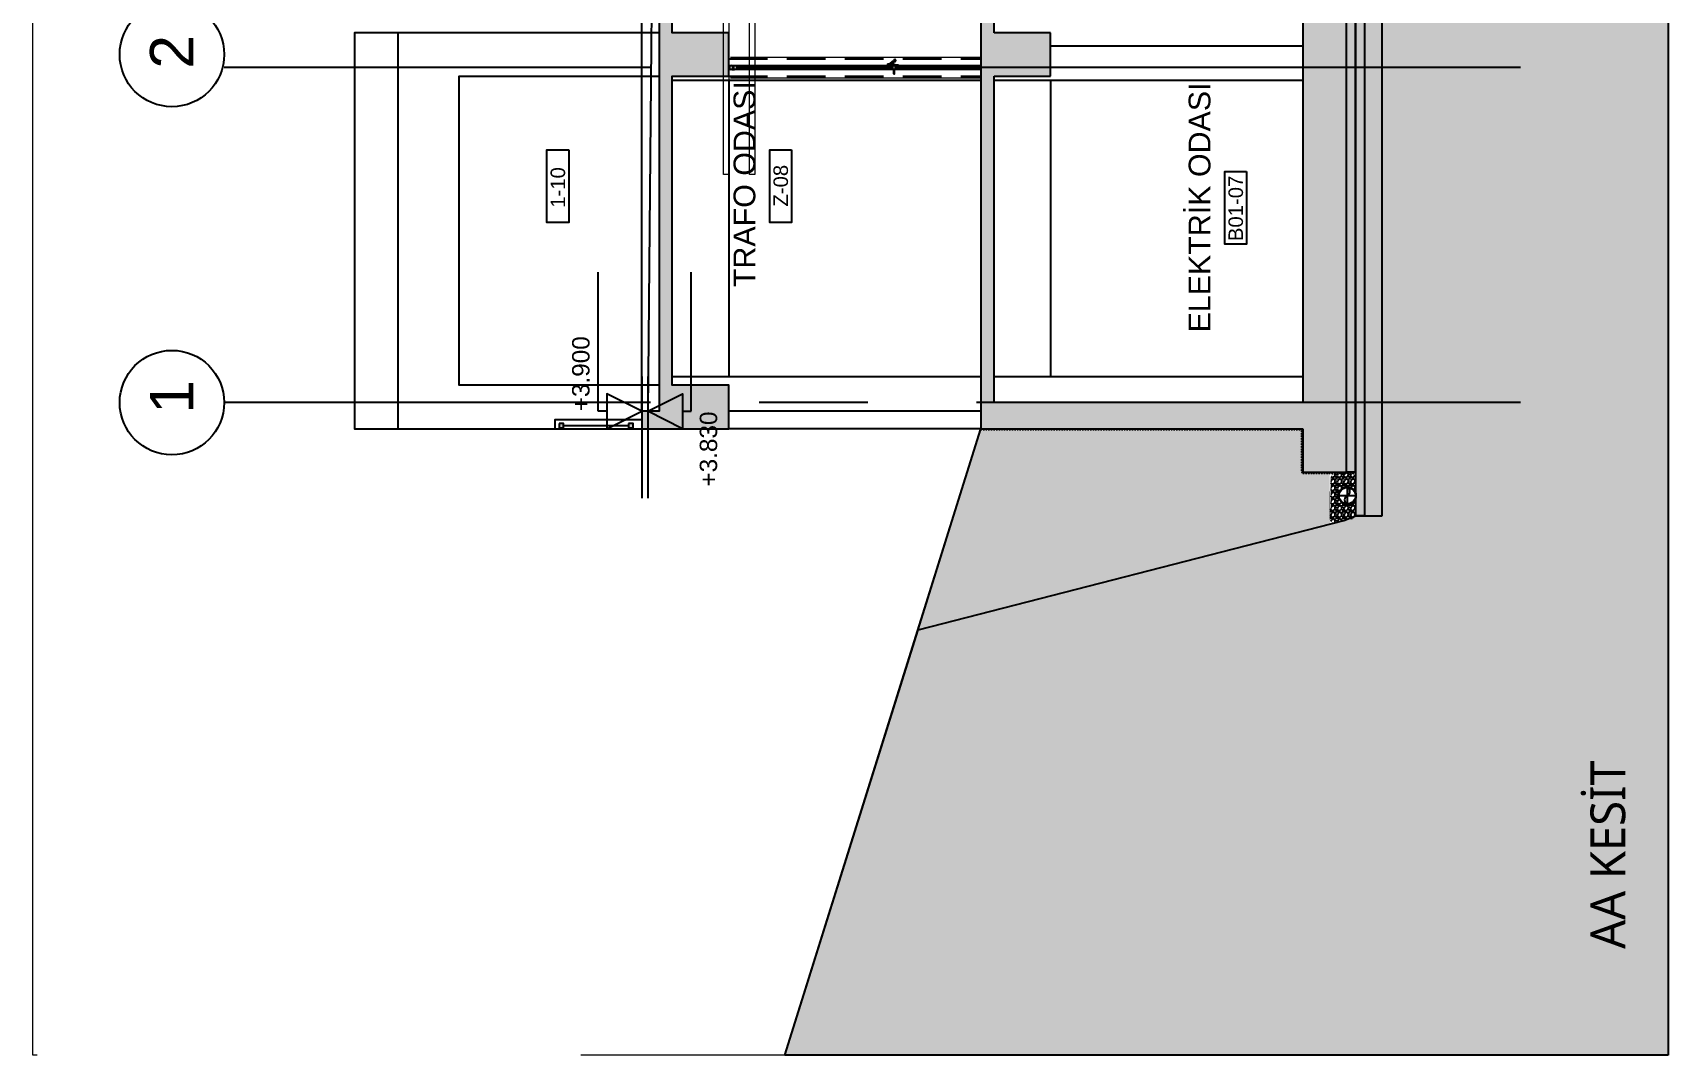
# Model space of a CAD drawing. Header units: millimetres. Extents: x -379292 to 1221486, y 92049 to 447512.
# Drawn here: x -40424 to -21624, y 93319 to 105069 of the extents above; entities that cross this region are included whole.
import ezdxf
from ezdxf.enums import TextEntityAlignment as Align

# ---------------------------------------------------------------- set-up
doc = ezdxf.new("R2010")
doc.units = ezdxf.units.MM
for name, pattern in [('CENTER', [2, 1.25, -0.25, 0.25, -0.25]), ('DASHDOT', [25.4, 12.7, -6.35, 0, -6.35]), ('HIDDEN', [9.525, 6.35, -3.175]), ('HIDDENX2', [0.75, 0.5, -0.25])]:
    doc.linetypes.add(name, pattern=pattern)
for name, color, linetype, lineweight in [('01_BORDER', 122, 'Continuous', 9), ('05_DRENAJ TABAKASI', 61, 'Continuous', 5), ('05_VIEW 1', 8, 'Continuous', 9), ('1-MIMARI', 8, 'Continuous', 9), ('e_kesit_cizgisi', 7, 'Continuous', 9), ('Geotextil Keçe', 3, 'Continuous', 9), ('T', 8, 'Continuous', 9)]:
    doc.layers.add(name, color=color, linetype=linetype, lineweight=lineweight)
for name, color, linetype in [('04_BINA_NO', 7, 'Continuous'), ('05-AKS', 1, 'CENTER'), ('05_AXIS', 211, 'CENTER'), ('05_AXIS NAME', 7, 'Continuous'), ('05_CONCRETE', 6, 'Continuous'), ('05_CONCRETE VIEW', 142, 'Continuous'), ('05_DOOR', 2, 'Continuous'), ('05_HANDRAIL', 153, 'Continuous'), ('05_HATCH CONCRETE', 141, 'Continuous'), ('05_HATCH SOLID-1', 252, 'Continuous'), ('05_HATCH SOLID-2', 253, 'Continuous'), ('05_HIDDEN', 2, 'HIDDEN'), ('05_INSULATION HEAT', 1, 'BATTING'), ('05_INSULATION MEMBRANE', 42, 'HIDDEN'), ('05_RAIN PIPE', 3, 'Continuous'), ('05_ROOM NAME', 153, 'Continuous'), ('05_ROOM NUMBER', 152, 'Continuous'), ('05_SECTION LEVEL', 2, 'Continuous'), ('05_SLOPE', 91, 'Continuous'), ('05_WALL', 3, 'Continuous')]:
    doc.layers.add(name, color=color, linetype=linetype)
doc.styles.get("Standard").update_dxf_attribs({"font": 'segoeuil.ttf'})
doc.styles.add('YAZI-2', font='arial.ttf', dxfattribs={"height": 2})
doc.styles.add('YAZI-3', font='arial.ttf', dxfattribs={"height": 3})
doc.styles.add('YAZI-5', font='arial.ttf', dxfattribs={"height": 5})
doc.linetypes.add('BATTING', pattern='A,0.00254,-2.54,[134,ltypeshp.shx,S=2.54,R=0,X=-2.54,Y=0],-5.08,[134,ltypeshp.shx,S=2.54,R=180,X=2.54,Y=0],-2.54', length=10.16254)
pattern_1 = [(225, (-8686.666, 32930.851), (6.735192, -6.735192), []), (225, (-8693.402, 32930.851), (6.735192, -6.735192), [4.7625, -2.38125])]
pattern_2 = [(50, (-8686.6663, 32930.8506), (4.55461672, -0.39847714), [0.47625, -5.23875]), (355, (-8686.6663, 32930.8506), (-0.88108554, 4.77642113), [0.381, -4.1910146]), (100.451445, (-8686.287, 32930.8174), (3.6735312, 4.3779438), [0.4047502, -4.4522561]), (46.1842, (-8686.6663, 32932.1206), (6.776976, -1.0510582), [0.714375, -7.858125]), (96.635558, (-8686.1016, 32932.033), (5.9351034, 6.1856531), [0.6071256, -6.6783902]), (351.184151, (-8686.666, 32932.1206), (5.9351034, 6.1856531), [0.5714992, -6.2864933]), (21, (-8686.0313, 32931.803), (3.7903598, -2.55662995), [0.47625, -5.23875]), (326, (-8686.0313, 32931.803), (1.5450507, 4.60469915), [0.381, -4.191]), (71.451445, (-8685.7155, 32931.59), (5.3354105, 2.0480692), [0.4047502, -4.45224844]), (37.5, (-8686.6663, 32930.8506), (0.07721508, 2.11387597), [0, -4.1402, 0, -4.2545, 0, -4.206875]), (7.5, (-8686.6663, 32930.8506), (1.67049156, 2.50451437), [0, -2.4257, 0, -4.04495, 0, -1.603375]), (327.5, (-8688.0824, 32930.8506), (3.38976488, -0.1432186), [0, -1.5875, 0, -4.953, 0, -6.57225]), (317.5, (-8688.7174, 32930.8506), (3.70322953, 0.63566228), [0, -2.06375, 0, -3.2893, 0, -4.66725])]

# ---------------------------------------------------------------- blocks, each defined once
blk = doc.blocks.new('AWAKS ADI')
at = {"layer": '05_AXIS NAME', "color": 2}
blk.add_circle((0, 0), 6, dxfattribs=at)
at = {"layer": '05_AXIS NAME', "style": 'YAZI-5'}
blk.add_attdef('AKSADI', text='', height=5, dxfattribs=at).set_placement((0, 0), align=Align.MIDDLE_CENTER)
blk = doc.blocks.new('202_KorkulukKesıt')
blk.add_wipeout([(0, 1000), (100, 1000), (100, 0), (0, 0)])
at = {"layer": '05_HANDRAIL', "ltscale": 25}
h = blk.add_hatch(color=253, dxfattribs=at)
h.dxf.hatch_style = 1
h.paths.add_polyline_path([(60, 950), (10, 950), (10, 900), (60, 900)])
h.paths.add_polyline_path([(60, 150), (10, 150), (10, 100), (60, 100)])
at = {"color": 251, "ltscale": 25}
for points in [[(100, 0), (100, 1000), (0, 1000), (0, 0)], [(35, 900), (35, 150)]]:
    blk.add_lwpolyline(points, dxfattribs=at)
at = {"ltscale": 25}
for points in [[(60, 950), (10, 950), (10, 900), (60, 900)], [(60, 150), (10, 150), (10, 100), (60, 100)]]:
    blk.add_lwpolyline(points, close=True, dxfattribs=at)
blk = doc.blocks.new('1KESIT KOT1')
at = {"layer": '05_SECTION LEVEL', "color": 2}
for p, q in [((10, 4), (10, 5)), ((10, 5), (26, 5)), ((14, 0), (0, 0))]:
    blk.add_line(p, q, dxfattribs=at)
blk.add_lwpolyline([(10, 0), (12, 4), (8, 4)], close=True, dxfattribs=at)
at = {"layer": '05_SECTION LEVEL', "style": 'YAZI-3'}
blk.add_attdef('+00.000', (10, 6), '', height=2, dxfattribs=at)
blk = doc.blocks.new('A$C1fc57809')
at = {"layer": 'T'}
h = blk.add_hatch(dxfattribs=at)
h.set_pattern_fill('ANSI31', color=256, scale=10, angle=-90, style=0)
h.set_pattern_definition([(315, (-4932.6603, 103156.7907), (0.883883476, 0.883883476), [])])
h.paths.add_polyline_path([(-20, -48), (-22, -48), (-22, -55), (-20, -55)])
at = {"layer": '05_DOOR', "ltscale": 7}
for p, q in [((-45, -1857), (-82, -1900)), ((-45, -1879), (-71, -1909)), ((-45, -1857), (-42, -1857)), ((-45, -1879), (-42, -1879)), ((-42, -1826), (-42, -1901)), ((-42, -1826), (-22, -1826)), ((-42, -1901), (-32, -1901)), ((-32, -1901), (-32, -1951)), ((-22, -1951), (-32, -1951))]:
    blk.add_line(p, q, dxfattribs=at)
at = {"layer": '05_DOOR'}
for p, q in [((31, -1895), (21, -1895)), ((31, -1905), (21, -1905))]:
    blk.add_line(p, q, dxfattribs=at)
for points in [[(-20, -58), (-22, -58), (-22, -2885), (-20, -2885)], [(20, -10), (20, -50), (-20, -50), (-20, -10)], [(20, -53), (20, -93), (-20, -93), (-20, -53)], [(18, -11), (18, -49), (-18, -49), (-18, -11)], [(18, -54), (18, -92), (-18, -92), (-18, -54)], [(21, -58), (20, -58), (20, -2885), (21, -2885)], [(-20, -1920), (-20, -1880), (20, -1880), (20, -1920)], [(-18, -1919), (-18, -1882), (18, -1882), (18, -1919)], [(20, -2850), (20, -2890), (-20, -2890), (-20, -2850)], [(18, -2852), (18, -2889), (-18, -2889), (-18, -2852)]]:
    blk.add_lwpolyline(points, close=True, dxfattribs=at)
at = {"layer": '05_DOOR', "flags": 128}
blk.add_lwpolyline([(71, -1895), (71, -1905), (36, -1905), (36, -1895)], close=True, dxfattribs=at)
at = {"layer": '05_DOOR', "ltscale": 7}
blk.add_circle((-81, -1910), 10, dxfattribs=at)
at = {"layer": '05_INSULATION HEAT', "ltscale": 2}
for points in [[(0, -1880), (0, -93)], [(0, -2850), (0, -1920)]]:
    blk.add_lwpolyline(points, dxfattribs=at)
at = {"layer": '05_VIEW 1'}
for p, q in [((-30, -20), (-20, -29)), ((-26, -66), (-22, -72)), ((-20, -93), (-20, -1880)), ((30, -20), (20, -29)), ((25, -36), (20, -29)), ((20, -93), (20, -1880)), ((-20, -1920), (-20, -2850)), ((20, -1920), (20, -2850))]:
    blk.add_line(p, q, dxfattribs=at)
for points in [[(-26, -38), (-26, -66, 0.414214), (-26, -66), (-22, -66), (-22, -36), (-26, -36, 0.414214)], [(26, -38), (26, -66, -0.414214), (25, -66), (21, -66), (21, -36), (25, -36, -0.414214)]]:
    blk.add_lwpolyline(points, format="xyb", close=True, dxfattribs=at)
at = {"layer": 'T'}
blk.add_lwpolyline([(-22, -48), (-20, -48), (-20, -55), (-22, -55)], close=True, dxfattribs=at)
blk = doc.blocks.new('A$C6a8db8d0')
at = {"layer": '05_HATCH CONCRETE', "ltscale": 25, "transparency": 33554671}
h = blk.add_hatch(dxfattribs=at)
h.set_pattern_fill('ANSI33', color=256, scale=1.5, angle=180)
h.set_pattern_definition(pattern_1)
h.paths.add_polyline_path([(-8625, 1080), (-8625, 1145), (-8270, 1145), (-8270, 1080), (-8220, 1080), (-8220, 1145), (-8015, 1145), (-8015, 1090), (-7975, 1090), (-7975, 1145), (-7715, 1145), (-7715, 1090), (-7675, 1090), (-7675, 1145), (-7470, 1145), (-7470, 1080), (-7420, 1080), (-7420, 1145), (-7215, 1145), (-7215, 1090), (-7175, 1090), (-7175, 1145), (-6915, 1145), (-6915, 1090), (-6875, 1090), (-6875, 1145), (-6670, 1145), (-6670, 1080), (-6620, 1080), (-6620, 1145), (-6415, 1145), (-6415, 1090), (-6375, 1090), (-6375, 1145), (-6115, 1145), (-6115, 1090), (-6075, 1090), (-6075, 1145), (-5870, 1145), (-5870, 1080), (-5820, 1080), (-5820, 1145), (-5615, 1145), (-5615, 1090), (-5575, 1090), (-5575, 1145), (-5315, 1145), (-5315, 1090), (-5275, 1090), (-5275, 1145), (-5070, 1145), (-5070, 1080), (-5020, 1080), (-5020, 1145), (-4815, 1145), (-4815, 1090), (-4775, 1090), (-4775, 1145), (-4515, 1145), (-4515, 1090), (-4475, 1090), (-4475, 1145), (-4270, 1145), (-4270, 1080), (-4220, 1080), (-4220, 1145), (-4015, 1145), (-4015, 1090), (-3975, 1090), (-3975, 1145), (-3715, 1145), (-3715, 1090), (-3675, 1090), (-3675, 1145), (-3470, 1145), (-3470, 1080), (-3420, 1080), (-3420, 1145), (-3215, 1145), (-3215, 1090), (-3175, 1090), (-3175, 1145), (-2915, 1145), (-2915, 1090), (-2875, 1090), (-2875, 1145), (-2670, 1145), (-2670, 1080), (-2620, 1080), (-2620, 1145), (-2415, 1145), (-2415, 1090), (-2375, 1090), (-2375, 1145), (-2205, 1145), (-2205, 1090), (-2165, 1090), (-2165, 1145), (-1955, 1145), (-1955, 1080), (-1905, 1080), (-1905, 1160), (-8655, 1160), (-8655, 1180), (-8675, 1180), (-8675, 1080)])
h = blk.add_hatch(dxfattribs=at)
h.set_pattern_fill('ANSI33', color=256, scale=1.5, angle=180)
h.set_pattern_definition(pattern_1)
h.paths.add_polyline_path([(-8675, 790), (-8675, 420), (-8725, 420), (-8725, 370), (9165, 370), (9165, 420), (9115, 420), (9115, 810), (9095, 810), (9095, 790), (5815, 790), (5815, 810), (5795, 810), (5795, 790), (-1895, 790), (-1895, 710), (-1845, 710), (-1845, 775), (-1635, 775), (-1635, 720), (-1595, 720), (-1595, 775), (-1335, 775), (-1335, 720), (-1295, 720), (-1295, 775), (-1090, 775), (-1090, 710), (-1040, 710), (-1040, 775), (-835, 775), (-835, 720), (-795, 720), (-795, 775), (-535, 775), (-535, 720), (-495, 720), (-495, 775), (-290, 775), (-290, 710), (-240, 710), (-240, 775), (-35, 775), (-35, 720), (5, 720), (5, 775), (265, 775), (265, 720), (305, 720), (305, 775), (510, 775), (510, 710), (560, 710), (560, 775), (765, 775), (765, 720), (805, 720), (805, 775), (1065, 775), (1065, 720), (1105, 720), (1105, 775), (1310, 775), (1310, 710), (1360, 710), (1360, 775), (1565, 775), (1565, 720), (1605, 720), (1605, 775), (1865, 775), (1865, 720), (1905, 720), (1905, 775), (2110, 775), (2110, 710), (2160, 710), (2160, 775), (2365, 775), (2365, 720), (2405, 720), (2405, 775), (2665, 775), (2665, 720), (2705, 720), (2705, 775), (2910, 775), (2910, 710), (2960, 710), (2960, 775), (3165, 775), (3165, 720), (3205, 720), (3205, 775), (3465, 775), (3465, 720), (3505, 720), (3505, 775), (3710, 775), (3710, 710), (3760, 710), (3760, 775), (3965, 775), (3965, 720), (4005, 720), (4005, 775), (4265, 775), (4265, 720), (4305, 720), (4305, 775), (4510, 775), (4510, 710), (4560, 710), (4560, 775), (4765, 775), (4765, 720), (4805, 720), (4805, 775), (5065, 775), (5065, 720), (5105, 720), (5105, 775), (5310, 775), (5310, 710), (5360, 710), (5360, 775), (5540, 775), (5540, 720), (5580, 720), (5580, 775), (5760, 775), (5760, 710), (5810, 710), (5810, 775), (6110, 775), (6110, 710), (6160, 710), (6160, 775), (6365, 775), (6365, 720), (6405, 720), (6405, 775), (6665, 775), (6665, 720), (6705, 720), (6705, 775), (6910, 775), (6910, 710), (6960, 710), (6960, 775), (7165, 775), (7165, 720), (7205, 720), (7205, 775), (7465, 775), (7465, 720), (7505, 720), (7505, 775), (7710, 775), (7710, 710), (7760, 710), (7760, 775), (7965, 775), (7965, 720), (8005, 720), (8005, 775), (8265, 775), (8265, 720), (8305, 720), (8305, 775), (8510, 775), (8510, 710), (8560, 710), (8560, 775), (8790, 775), (8790, 720), (8830, 720), (8830, 775), (9085, 775), (9085, 420), (-8645, 420), (-8645, 775), (-8270, 775), (-8270, 710), (-8220, 710), (-8220, 775), (-8015, 775), (-8015, 720), (-7975, 720), (-7975, 775), (-7715, 775), (-7715, 720), (-7675, 720), (-7675, 775), (-7470, 775), (-7470, 710), (-7420, 710), (-7420, 775), (-7215, 775), (-7215, 720), (-7175, 720), (-7175, 775), (-6915, 775), (-6915, 720), (-6875, 720), (-6875, 775), (-6670, 775), (-6670, 710), (-6620, 710), (-6620, 775), (-6415, 775), (-6415, 720), (-6375, 720), (-6375, 775), (-6115, 775), (-6115, 720), (-6075, 720), (-6075, 775), (-5870, 775), (-5870, 710), (-5820, 710), (-5820, 775), (-5615, 775), (-5615, 720), (-5575, 720), (-5575, 775), (-5315, 775), (-5315, 720), (-5275, 720), (-5275, 775), (-5070, 775), (-5070, 710), (-5020, 710), (-5020, 775), (-4815, 775), (-4815, 720), (-4775, 720), (-4775, 775), (-4515, 775), (-4515, 720), (-4475, 720), (-4475, 775), (-4270, 775), (-4270, 710), (-4220, 710), (-4220, 775), (-4015, 775), (-4015, 720), (-3975, 720), (-3975, 775), (-3715, 775), (-3715, 720), (-3675, 720), (-3675, 775), (-3470, 775), (-3470, 710), (-3420, 710), (-3420, 775), (-3215, 775), (-3215, 720), (-3175, 720), (-3175, 775), (-2915, 775), (-2915, 720), (-2875, 720), (-2875, 775), (-2670, 775), (-2670, 710), (-2620, 710), (-2620, 775), (-2435, 775), (-2435, 720), (-2395, 720), (-2395, 775), (-2175, 775), (-2175, 720), (-2135, 720), (-2135, 775), (-1955, 775), (-1955, 710), (-1905, 710), (-1905, 790)])
at = {"layer": '05_HATCH SOLID-1', "ltscale": 25}
h = blk.add_hatch(dxfattribs=at)
h.set_pattern_fill('AR-CONC', color=256, scale=0.025)
h.set_pattern_definition(pattern_2)
h.paths.add_polyline_path([(9215, 349), (-8775, 349), (-8775, 359), (9215, 359)])
h = blk.add_hatch(dxfattribs=at)
h.set_pattern_fill('AR-CONC', color=256, scale=0.025)
h.set_pattern_definition(pattern_2)
h.paths.add_polyline_path([(9165, 360), (-8725, 360), (-8725, 370), (9165, 370)])
at = {"layer": '05_HATCH SOLID-2', "ltscale": 25}
h = blk.add_hatch(dxfattribs=at)
h.set_pattern_fill('EARTH', color=256, scale=2.5)
h.set_pattern_definition([(0, (-8686.666, 32930.85), (15.875, 15.875), [15.875, -15.875]), (0, (-8686.666, 32936.804), (15.875, 15.875), [15.875, -15.875]), (0, (-8686.666, 32942.757), (15.875, 15.875), [15.875, -15.875]), (90, (-8684.682, 32944.741), (-15.875, 15.875), [15.875, -15.875]), (90, (-8678.729, 32944.741), (-15.875, 15.875), [15.875, -15.875]), (90, (-8672.776, 32944.741), (-15.875, 15.875), [15.875, -15.875])])
h.paths.add_polyline_path([(-9395, 1015.5), (-8906, 862.3), (-8780.5, 372.8), (-8775, 359), (-8775, 329), (9215, 329), (9215, 359), (9220.5, 372.8), (9321.6, 767.1), (9395, 767.1), (9395, 0), (-9395, 0)])
at = {"layer": '05_HATCH SOLID-2'}
h = blk.add_hatch(dxfattribs=at)
h.set_pattern_fill('GRAVEL', color=251)
h.set_pattern_definition([(228.0127875, (-114936.764, 50012.7672), (-203.200000016, -228.599999986), [3.4172144, -338.3048364]), (184.969741, (-114939.0499, 50010.2272), (304.799999879, 25.400001447), [5.864047, -580.540489]), (132.5104471, (-114944.8919, 50009.7192), (254.000000107, -279.399999902), [4.134815, -409.347228]), (267.273689, (-114954.7979, 50003.3692), (25.400000053, 507.999999997), [5.340045, -528.664374]), (292.8336542, (-114955.0519, 49998.0352), (-127.00000001, 304.799999996), [5.236337, -518.3980775]), (357.273689, (-114953.0199, 49993.2092), (-507.999999997, 25.400000053), [5.340045, -528.664374]), (37.6942405, (-114947.6859, 49992.9552), (-330.1999999854, -254.000000019), [7.0619366, -699.131153]), (72.2553284, (-114942.0979, 49997.2732), (177.800000048, 558.799999985), [6.667195, -660.052566]), (121.4295656, (-114940.0659, 50003.6232), (-203.200000029, 330.199999982), [5.35813, -530.455457]), (175.2363583, (-114942.86, 50008.1952), (279.399999996, -25.400000044), [6.117133, -299.7393695]), (222.3974378, (-114948.9559, 50008.7032), (-304.79999999, -279.4000000106), [7.910779, -783.167725]), (138.8140748, (-114929.652, 50003.1152), (-177.79999999, 152.40000001), [2.7000454, -267.305658]), (171.4692344, (-114931.6839, 50004.8932), (330.200000009, -50.799999942), [5.13682, -508.54639]), (225, (-114936.764, 50005.655), (-4e-15, -25.4), [3.5920934, -32.328931]), (203.1985905, (-114938.542, 50008.7032), (127, 50.79999999), [1.934413, -191.5062237]), (291.8014095, (-114940.32, 50007.941), (-25.4, 76.2), [2.735656, -134.04753]), (30.9637565, (-114939.304, 50005.401), (76.2, 50.8), [4.4431966, -143.6629815]), (161.565051, (-114935.494, 50007.687), (50.8, -25.4), [3.2128714, -77.108981]), (16.3895403, (-114955.0519, 50007.9412), (254, 76.2), [4.50088, -445.5882667]), (70.346176, (-114950.734, 50009.2112), (-101.60000001, -279.399999997), [3.7759894, -373.822157]), (293.1985905, (-114935.494, 50012.7672), (-50.79999999, 127), [3.868801, -189.571836]), (343.6104597, (-114933.9699, 50009.2112), (-254.000000005, 76.199999982), [4.50088, -445.5882667]), (339.4439548, (-114955.052, 49992.1932), (-127, 50.8), [4.340352, -212.677343]), (294.7751406, (-114950.988, 49990.6692), (-127.00000015, 279.39999993), [3.636721, -360.035934]), (66.8014095, (-114935.24, 49987.3672), (50.79999999, 127), [3.868801, -189.571836]), (17.3540246, (-114933.7159, 49990.9232), (-330.199999993, -101.600000021), [4.2578274, -421.52376]), (69.4439548, (-114947.686, 49987.3672), (-50.8, -127), [2.170176, -214.847519]), (101.3099325, (-114936.764, 49987.367), (-25.4, 101.6), [1.295146, -128.2199496]), (165.9637565, (-114937.018, 49988.637), (76.2, -25.4), [5.236337, -99.490546]), (186.009006, (-114942.0979, 49989.9072), (253.999999999, 25.400000013), [4.85267, -480.4136486]), (303.6900675, (-114939.304, 50003.115), (-25.4, 50.8), [3.663239, -87.9177636]), (353.1572266, (-114937.2719, 50000.0672), (431.800000003, -50.799999977), [6.3955676, -633.1600907]), (60.945396, (-114930.922, 49999.3052), (-101.600000003, -177.8), [2.6150824, -258.893923]), (90, (-114929.652, 50001.59), (-25.4, 25.4), [1.524, -23.876]), (120.2564372, (-114942.606, 49990.6692), (101.599999988, -177.800000007), [3.5286696, -349.339408]), (48.0127875, (-114944.384, 49993.7172), (203.200000017, 228.599999985), [6.834429, -334.887622]), (0, (-114939.812, 49998.797), (25.4, 25.4), [6.604, -18.796]), (325.3048465, (-114933.208, 49998.7972), (254.000000096, -177.799999863), [4.0160956, -397.593167]), (254.054604, (-114929.906, 49996.5112), (-25.4, -101.6), [3.698291, -181.2165004]), (207.6459754, (-114930.9219, 49992.9552), (-482.600000018, -253.999999966), [6.021451, -596.124644]), (175.4260787, (-114936.2559, 49990.1612), (-330.2, 25.4), [6.3702946, -630.6584646])])
h.paths.add_polyline_path([(-8784.7, 389), (-8906, 862.3), (-8676.5, 790), (-8676.5, 421.6), (-8726.5, 421.6), (-8726.5, 389.1)])
at = {"layer": '05_HATCH SOLID-2', "ltscale": 25}
h = blk.add_hatch(dxfattribs=at)
h.set_pattern_fill('GRAVEL', color=256, scale=2.5)
h.set_pattern_definition([(228.012788, (9249.0537, 392.5), (-508, -571.5), [8.54304, -845.7621]), (184.969741, (9243.3387, 386.15), (761.9999997, 63.5000036), [14.66012, -1451.35122]), (132.510447, (9228.7337, 384.88), (635.0000003, -698.49999976), [10.33704, -1023.36807]), (267.273689, (9203.9687, 369.005), (63.50000013, 1270), [13.35011, -1321.66094]), (292.833654, (9203.3337, 355.67), (-317.50000003, 762), [13.09084, -1295.9952]), (357.273689, (9208.4137, 343.605), (-1270, 63.50000013), [13.35011, -1321.66094]), (37.69424, (9221.7487, 342.97), (-825.49999996, -635.00000005), [17.65484, -1747.82788]), (72.255328, (9235.7187, 353.765), (444.50000012, 1396.99999996), [16.66799, -1650.13142]), (121.429566, (9240.7987, 369.64), (-508.00000007, 825.49999996), [13.39532, -1326.13864]), (175.236358, (9233.8137, 381.07), (698.5, -63.5000001), [15.29283, -749.34842]), (222.397438, (9218.5737, 382.34), (-761.99999998, -698.50000003), [19.77695, -1957.91931]), (138.814075, (9266.8337, 368.37), (-444.5, 381), [6.75011, -668.26415]), (171.469234, (9261.7537, 372.815), (825.5, -126.99999986), [12.84205, -1271.36597]), (225, (9249.054, 374.72), (-9e-15, -63.5), [8.98023, -80.82233]), (203.19859, (9244.609, 382.34), (317.5, 127), [4.83603, -478.76556]), (291.80141, (9240.164, 380.435), (-63.5, 190.5), [6.83914, -335.11882]), (30.963757, (9242.704, 374.085), (190.5, 127), [11.108, -359.15745]), (161.56505, (9252.229, 379.8), (127, -63.5), [8.03218, -192.77245]), (16.38954, (9203.3337, 380.435), (635, 190.5), [11.2522, -1113.97067]), (70.346176, (9214.1287, 383.61), (-254, -698.5), [9.43997, -934.5554]), (293.19859, (9252.229, 392.5), (-127, 317.5), [9.672, -473.9296]), (343.61046, (9256.0387, 383.61), (-635, 190.49999996), [11.2522, -1113.97067]), (339.443955, (9203.334, 341.065), (-317.5, 127), [10.85088, -531.69336]), (294.77514, (9213.4937, 337.255), (-317.5000004, 698.4999998), [9.0918, -900.08983]), (66.80141, (9252.864, 329), (127, 317.5), [9.672, -473.9296]), (17.354025, (9256.6737, 337.89), (-825.5, -254.00000005), [10.64457, -1053.8094]), (69.443955, (9221.749, 329), (-127, -317.5), [5.42544, -537.1188]), (101.30993, (9249.054, 329), (-63.5, 254), [3.23787, -320.54987]), (165.96376, (9248.419, 332.175), (190.5, -63.5), [13.09084, -248.72636]), (186.009006, (9235.7187, 335.35), (635, 63.50000003), [12.13167, -1201.03412]), (303.69007, (9242.704, 368.37), (-63.5, 127), [9.1581, -219.7944]), (353.157227, (9247.7837, 360.75), (1079.5, -126.99999994), [15.98892, -1582.90023]), (60.945396, (9263.6587, 358.845), (-254, -444.5), [6.5377, -647.2348]), (90, (9266.834, 364.56), (-63.5, 63.5), [3.81, -59.69]), (120.256437, (9234.4487, 337.255), (254, -444.5), [8.82167, -873.34852]), (48.012787, (9230.0037, 344.875), (508, 571.5), [17.08607, -837.21905]), (0, (9241.434, 357.575), (63.5, 63.5), [16.51, -46.99]), (325.304846, (9257.9437, 357.575), (635.0000002, -444.4999997), [10.04024, -993.98292]), (254.054604, (9266.199, 351.86), (-63.5, -254), [9.24573, -453.04125]), (207.645975, (9263.6587, 342.97), (-1206.50000004, -634.9999999), [15.05363, -1490.31161]), (175.426079, (9250.3237, 335.985), (-825.5, 63.5), [15.92574, -1576.64616])])
h.paths.add_polyline_path([(9215, 349), (-8775, 349), (-8775, 329), (9215, 329)])
at = {"layer": 'T'}
h = blk.add_hatch(dxfattribs=at)
h.set_pattern_fill('GRAVEL', color=256, scale=0.3, angle=90)
h.set_pattern_definition([(318.0127875, (-29369.8011, -7552.81844), (68.579999996, -60.960000005), [1.0251643, -101.491451]), (274.969741, (-29369.0391, -7553.50424), (-7.620000434, 91.439999964), [1.7592142, -174.1621467]), (222.510447, (-29368.8867, -7555.25684), (83.819999971, 76.200000032), [1.2404446, -122.8041684]), (357.273689, (-29366.9817, -7558.22864), (-152.399999999, 7.620000016), [1.6020136, -158.5993123]), (22.8336542, (-29365.3815, -7558.30484), (-91.4399999987, -38.100000003), [1.570901, -155.5194232]), (87.273689, (-29363.9337, -7557.69524), (-7.620000016, -152.399999999), [1.6020136, -158.5993123]), (127.6942405, (-29363.8575, -7556.09504), (76.2000000057, -99.0599999956), [2.118581, -209.739346]), (162.2553284, (-29365.1529, -7554.41864), (-167.6399999954, 53.3400000143), [2.0001586, -198.0157698]), (211.4295656, (-29367.0579, -7553.80904), (-99.0599999947, -60.9600000086), [1.607439, -159.136637]), (265.2363583, (-29368.4295, -7554.64724), (7.620000013, 83.819999999), [1.8351398, -89.9218108]), (312.3974378, (-29368.5819, -7556.47604), (83.8200000032, -91.439999997), [2.3732338, -234.9503175]), (228.814075, (-29366.9055, -7550.68484), (-45.720000004, -53.339999997), [0.8100136, -80.1916975]), (261.4692344, (-29367.4389, -7551.29444), (15.239999983, 99.0600000027), [1.541046, -152.563917]), (315, (-29367.6675, -7552.8184), (7.62, -2e-15), [1.077628, -9.6986793]), (293.1985905, (-29368.5819, -7553.3518), (-15.239999997, 38.1), [0.580324, -57.451867]), (21.8014095, (-29368.3533, -7553.8852), (-22.86, -7.62), [0.8206969, -40.214259]), (120.9637565, (-29367.5913, -7553.5804), (-15.24, 22.86), [1.332959, -43.0988945]), (251.565051, (-29368.277, -7552.4374), (7.62, 15.24), [0.9638614, -23.1326944]), (106.3895403, (-29368.3533, -7558.30484), (-22.86, 76.2), [1.350264, -133.67648]), (160.346176, (-29368.7343, -7557.00944), (83.819999999, -30.480000003), [1.1327968, -112.146647]), (23.1985905, (-29369.8011, -7552.4374), (-38.1, -15.239999997), [1.1606403, -56.8715508]), (73.6104597, (-29368.7343, -7551.98024), (-22.859999995, -76.200000002), [1.350264, -133.67648]), (69.443955, (-29363.6289, -7558.3048), (-15.24, -38.1), [1.3021056, -63.803203]), (24.7751406, (-29363.1717, -7557.08564), (-83.81999998, -38.100000045), [1.0910164, -108.0107801]), (156.8014095, (-29362.1811, -7552.3612), (-38.1, 15.239999998), [1.1606403, -56.8715508]), (107.3540246, (-29363.2479, -7551.90404), (30.480000006, -99.059999998), [1.2773482, -126.457128]), (159.443955, (-29362.1811, -7556.095), (38.1, -15.24), [0.6510528, -64.4542557]), (191.3099325, (-29362.1811, -7552.8184), (-30.48, -7.62), [0.3885438, -38.465985]), (255.963757, (-29362.5621, -7552.8946), (7.62, 22.86), [1.570901, -29.8471638]), (276.009006, (-29362.9431, -7554.41864), (-7.620000004, 76.1999999996), [1.455801, -144.1240946]), (33.690068, (-29366.9055, -7553.5804), (-15.24, -7.62), [1.0989716, -26.375329]), (83.1572266, (-29365.9911, -7552.97084), (15.2399999932, 129.540000001), [1.9186703, -189.9480272]), (150.945396, (-29365.7625, -7551.0658), (53.34, -30.48), [0.7845247, -77.668177]), (180, (-29366.448, -7550.685), (-7.62, -7.62), [0.4572, -7.1628]), (210.2564372, (-29363.1717, -7554.57104), (53.340000002, 30.479999996), [1.058601, -104.8018223]), (138.0127875, (-29364.0861, -7555.10444), (-68.579999996, 60.960000005), [2.0503286, -100.4662866]), (90, (-29365.61, -7553.733), (-7.62, 7.62), [1.9812, -5.6388]), (55.3048465, (-29365.6101, -7551.75164), (53.339999959, 76.200000029), [1.2048287, -119.2779502]), (344.054604, (-29364.9243, -7550.761), (30.48, -7.62), [1.1094872, -54.36495]), (297.6459754, (-29363.8575, -7551.06584), (76.19999999, -144.7800000053), [1.8064353, -178.8373933]), (265.4260787, (-29363.0193, -7552.66604), (-7.62, -99.06), [1.9110884, -189.1975394])])
h.paths.add_polyline_path([(-8727, 382.9, 0.414214), (-8732, 387.9), (-8766.8, 387.9), (-8766.8, 389), (-8778.2, 389, 0.489757), (-8783.1, 382.8), (-8778, 362.8, 0.3425), (-8773.1, 359), (-8752, 359, -0.414214), (-8762, 369, -1), (-8742, 369, -0.414214), (-8752, 359), (-8732, 359, 0.414214), (-8727, 364)])
at = {"layer": '01_BORDER', "linetype": 'HIDDENX2', "ltscale": 2500}
blk.add_lwpolyline([(9395, 0), (-9395, 0), (-9395, 1880), (9395, 1880)], close=True, dxfattribs=at)
at = {"layer": '05-AKS', "linetype": 'DASHDOT', "ltscale": 2}
for p, q in [((-8752, 357.9), (-8752, 380.1)), ((-8740.9, 369), (-8763.1, 369))]:
    blk.add_line(p, q, dxfattribs=at)
at = {"layer": '05_AXIS', "ltscale": 500}
for p, q in [((-8645, 170), (-8645, 1660)), ((-8260, 170), (-8260, 1660))]:
    blk.add_line(p, q, dxfattribs=at)
at = {"layer": '05_CONCRETE'}
for points in [[(-1905, 1160), (-8655, 1160), (-8655, 1180), (-8675, 1180), (-8675, 1080), (-8625, 1080), (-8625, 1145), (-8270, 1145), (-8270, 1080), (-8220, 1080), (-8220, 1145), (-8015, 1145)], [(9085, 420), (-8645, 420), (-8645, 775), (-8270, 775), (-8270, 710), (-8220, 710), (-8220, 775), (-8015, 775), (-8015, 720), (-7975, 720), (-7975, 775), (-7715, 775), (-7715, 720), (-7675, 720), (-7675, 775), (-7470, 775), (-7470, 710), (-7420, 710), (-7420, 775), (-7215, 775), (-7215, 720), (-7175, 720), (-7175, 775), (-6915, 775)], [(-1905, 790), (-8675, 790), (-8675, 420), (-8725, 420), (-8725, 370), (9165, 370)]]:
    blk.add_lwpolyline(points, dxfattribs=at)
at = {"layer": '05_CONCRETE VIEW', "ltscale": 20, "flags": 128}
for points in [[(-8220, 1160), (-8220, 1510), (-8675, 1510), (-8675, 1180)], [(-8615, 1145), (-8615, 790)], [(-8275, 790), (-8275, 1145)], [(-8275, 1080), (-8615, 1080)], [(-8615, 775), (-8615, 420)], [(-8275, 420), (-8275, 775)], [(-8275, 710), (-8615, 710)]]:
    blk.add_lwpolyline(points, dxfattribs=at)
at = {"layer": '05_CONCRETE VIEW', "color": 252, "ltscale": 20, "flags": 128}
for points in [[(-8675, 1460), (-8220, 1460)], [(-8625, 1160), (-8625, 1390), (-8270, 1390), (-8270, 1160)]]:
    blk.add_lwpolyline(points, dxfattribs=at)
at = {"layer": '05_CONCRETE VIEW', "ltscale": 25}
blk.add_lwpolyline([(-8655, 1180), (5795, 1180)], dxfattribs=at)
at = {"layer": '05_CONCRETE VIEW', "elevation": 0}
for points in [[(9215, 349), (-8775, 349), (-8775, 359), (9215, 359)], [(9165, 360), (-8725, 360), (-8725, 370), (9165, 370)], [(9215, 349), (-8775, 349), (-8775, 329), (9215, 329)]]:
    blk.add_lwpolyline(points, close=True, dxfattribs=at)
at = {"layer": '05_DRENAJ TABAKASI', "ltscale": 25}
for points in [[(-8906, 862.3), (-9395, 1015.5)], [(-8675, 790), (-8906, 862.3), (-8780.5, 372.8)]]:
    blk.add_lwpolyline(points, dxfattribs=at)
at = {"layer": '05_DRENAJ TABAKASI', "linetype": 'Continuous'}
for points in [[(-8676.5, 790), (-8676.5, 789.1), (-8675.5, 789.1), (-8675.5, 787.6), (-8676.5, 787.6), (-8676.5, 786.1), (-8675.5, 786.1), (-8675.5, 784.6), (-8676.5, 784.6), (-8676.5, 783.1), (-8675.5, 783.1), (-8675.5, 781.6), (-8676.5, 781.6), (-8676.5, 780.1), (-8675.5, 780.1), (-8675.5, 778.6), (-8676.5, 778.6), (-8676.5, 777.1), (-8675.5, 777.1), (-8675.5, 775.6), (-8676.5, 775.6), (-8676.5, 774.1), (-8675.5, 774.1), (-8675.5, 772.6), (-8676.5, 772.6), (-8676.5, 771.1), (-8675.5, 771.1), (-8675.5, 769.6), (-8676.5, 769.6), (-8676.5, 768.1), (-8675.5, 768.1), (-8675.5, 766.6), (-8676.5, 766.6), (-8676.5, 765.1), (-8675.5, 765.1), (-8675.5, 763.6), (-8676.5, 763.6), (-8676.5, 762.1), (-8675.5, 762.1), (-8675.5, 760.6), (-8676.5, 760.6), (-8676.5, 759.1), (-8675.5, 759.1), (-8675.5, 757.6), (-8676.5, 757.6), (-8676.5, 756.1), (-8675.5, 756.1), (-8675.5, 754.6), (-8676.5, 754.6), (-8676.5, 753.1), (-8675.5, 753.1), (-8675.5, 751.6), (-8676.5, 751.6), (-8676.5, 750.1), (-8675.5, 750.1), (-8675.5, 748.6), (-8676.5, 748.6), (-8676.5, 747.1), (-8675.5, 747.1), (-8675.5, 745.6), (-8676.5, 745.6), (-8676.5, 744.1), (-8675.5, 744.1), (-8675.5, 742.6), (-8676.5, 742.6), (-8676.5, 741.1), (-8675.5, 741.1), (-8675.5, 739.6), (-8676.5, 739.6), (-8676.5, 738.1), (-8675.5, 738.1), (-8675.5, 736.6), (-8676.5, 736.6), (-8676.5, 735.1), (-8675.5, 735.1), (-8675.5, 733.6), (-8676.5, 733.6), (-8676.5, 732.1), (-8675.5, 732.1), (-8675.5, 730.6), (-8676.5, 730.6), (-8676.5, 729.1), (-8675.5, 729.1), (-8675.5, 727.6), (-8676.5, 727.6), (-8676.5, 726.1), (-8675.5, 726.1), (-8675.5, 724.6), (-8676.5, 724.6), (-8676.5, 723.1), (-8675.5, 723.1), (-8675.5, 721.6), (-8676.5, 721.6), (-8676.5, 720.1), (-8675.5, 720.1), (-8675.5, 718.6), (-8676.5, 718.6), (-8676.5, 717.1), (-8675.5, 717.1), (-8675.5, 715.6), (-8676.5, 715.6), (-8676.5, 714.1), (-8675.5, 714.1), (-8675.5, 712.6), (-8676.5, 712.6), (-8676.5, 711.1), (-8675.5, 711.1), (-8675.5, 709.6), (-8676.5, 709.6), (-8676.5, 708.1), (-8675.5, 708.1), (-8675.5, 706.6), (-8676.5, 706.6), (-8676.5, 705.1), (-8675.5, 705.1), (-8675.5, 703.6), (-8676.5, 703.6), (-8676.5, 702.1), (-8675.5, 702.1), (-8675.5, 700.6), (-8676.5, 700.6), (-8676.5, 699.1), (-8675.5, 699.1), (-8675.5, 697.6), (-8676.5, 697.6), (-8676.5, 696.1), (-8675.5, 696.1), (-8675.5, 694.6), (-8676.5, 694.6), (-8676.5, 693.1), (-8675.5, 693.1), (-8675.5, 691.6), (-8676.5, 691.6), (-8676.5, 690.1), (-8675.5, 690.1), (-8675.5, 688.6), (-8676.5, 688.6), (-8676.5, 687.1), (-8675.5, 687.1), (-8675.5, 685.6), (-8676.5, 685.6), (-8676.5, 684.1), (-8675.5, 684.1), (-8675.5, 682.6), (-8676.5, 682.6), (-8676.5, 681.1), (-8675.5, 681.1), (-8675.5, 679.6), (-8676.5, 679.6), (-8676.5, 678.1), (-8675.5, 678.1), (-8675.5, 676.6), (-8676.5, 676.6), (-8676.5, 675.1), (-8675.5, 675.1), (-8675.5, 673.6), (-8676.5, 673.6), (-8676.5, 672.1), (-8675.5, 672.1), (-8675.5, 670.6), (-8676.5, 670.6), (-8676.5, 669.1), (-8675.5, 669.1), (-8675.5, 667.6), (-8676.5, 667.6), (-8676.5, 666.1), (-8675.5, 666.1), (-8675.5, 664.6), (-8676.5, 664.6), (-8676.5, 663.1), (-8675.5, 663.1), (-8675.5, 661.6)], [(-8675.5, 661.6), (-8676.5, 661.6), (-8676.5, 660.1), (-8675.5, 660.1), (-8675.5, 658.6), (-8676.5, 658.6), (-8676.5, 657.1), (-8675.5, 657.1), (-8675.5, 655.6), (-8676.5, 655.6), (-8676.5, 654.1), (-8675.5, 654.1), (-8675.5, 652.6), (-8676.5, 652.6), (-8676.5, 651.1), (-8675.5, 651.1), (-8675.5, 649.6), (-8676.5, 649.6), (-8676.5, 648.1), (-8675.5, 648.1), (-8675.5, 646.6), (-8676.5, 646.6), (-8676.5, 645.1), (-8675.5, 645.1), (-8675.5, 643.6), (-8676.5, 643.6), (-8676.5, 642.1), (-8675.5, 642.1), (-8675.5, 640.6), (-8676.5, 640.6), (-8676.5, 639.1), (-8675.5, 639.1), (-8675.5, 637.6), (-8676.5, 637.6), (-8676.5, 636.1), (-8675.5, 636.1), (-8675.5, 634.6), (-8676.5, 634.6), (-8676.5, 633.1), (-8675.5, 633.1), (-8675.5, 631.6), (-8676.5, 631.6), (-8676.5, 630.1), (-8675.5, 630.1), (-8675.5, 628.6), (-8676.5, 628.6), (-8676.5, 627.1), (-8675.5, 627.1), (-8675.5, 625.6), (-8676.5, 625.6), (-8676.5, 624.1), (-8675.5, 624.1), (-8675.5, 622.6), (-8676.5, 622.6), (-8676.5, 621.1), (-8675.5, 621.1), (-8675.5, 619.6), (-8676.5, 619.6), (-8676.5, 618.1), (-8675.5, 618.1), (-8675.5, 616.6), (-8676.5, 616.6), (-8676.5, 615.1), (-8675.5, 615.1), (-8675.5, 613.6), (-8676.5, 613.6), (-8676.5, 612.1), (-8675.5, 612.1), (-8675.5, 610.6), (-8676.5, 610.6), (-8676.5, 609.1), (-8675.5, 609.1), (-8675.5, 607.6), (-8676.5, 607.6), (-8676.5, 606.1), (-8675.5, 606.1), (-8675.5, 604.6), (-8676.5, 604.6), (-8676.5, 603.1), (-8675.5, 603.1), (-8675.5, 601.6), (-8676.5, 601.6), (-8676.5, 600.1), (-8675.5, 600.1), (-8675.5, 598.6), (-8676.5, 598.6), (-8676.5, 597.1), (-8675.5, 597.1), (-8675.5, 595.6), (-8676.5, 595.6), (-8676.5, 594.1), (-8675.5, 594.1), (-8675.5, 592.6), (-8676.5, 592.6), (-8676.5, 591.1), (-8675.5, 591.1), (-8675.5, 589.6), (-8676.5, 589.6), (-8676.5, 588.1), (-8675.5, 588.1), (-8675.5, 586.6), (-8676.5, 586.6), (-8676.5, 585.1), (-8675.5, 585.1), (-8675.5, 583.6), (-8676.5, 583.6), (-8676.5, 582.1), (-8675.5, 582.1), (-8675.5, 580.6), (-8676.5, 580.6), (-8676.5, 579.1), (-8675.5, 579.1), (-8675.5, 577.6), (-8676.5, 577.6), (-8676.5, 576.1), (-8675.5, 576.1), (-8675.5, 574.6), (-8676.5, 574.6), (-8676.5, 573.1), (-8675.5, 573.1), (-8675.5, 571.6), (-8676.5, 571.6), (-8676.5, 570.1), (-8675.5, 570.1), (-8675.5, 568.6), (-8676.5, 568.6), (-8676.5, 567.1), (-8675.5, 567.1), (-8675.5, 565.6), (-8676.5, 565.6), (-8676.5, 564.1), (-8675.5, 564.1), (-8675.5, 562.6), (-8676.5, 562.6), (-8676.5, 561.1), (-8675.5, 561.1), (-8675.5, 559.6), (-8676.5, 559.6), (-8676.5, 558.1), (-8675.5, 558.1), (-8675.5, 556.6), (-8676.5, 556.6), (-8676.5, 555.1), (-8675.5, 555.1), (-8675.5, 553.6), (-8676.5, 553.6), (-8676.5, 552.1), (-8675.5, 552.1), (-8675.5, 550.6), (-8676.5, 550.6), (-8676.5, 549.1), (-8675.5, 549.1), (-8675.5, 547.6), (-8676.5, 547.6), (-8676.5, 546.1), (-8675.5, 546.1), (-8675.5, 544.6), (-8676.5, 544.6), (-8676.5, 543.1), (-8675.5, 543.1), (-8675.5, 541.6), (-8676.5, 541.6), (-8676.5, 540.1), (-8675.5, 540.1), (-8675.5, 538.6), (-8676.5, 538.6), (-8676.5, 537.1), (-8675.5, 537.1), (-8675.5, 535.6), (-8676.5, 535.6), (-8676.5, 534.1), (-8675.5, 534.1), (-8675.5, 532.6), (-8676.5, 532.6), (-8676.5, 531.1), (-8675.5, 531.1), (-8675.5, 529.6), (-8676.5, 529.6), (-8676.5, 528.1), (-8675.5, 528.1), (-8675.5, 526.6), (-8676.5, 526.6), (-8676.5, 525.1), (-8675.5, 525.1), (-8675.5, 523.6), (-8676.5, 523.6), (-8676.5, 522.1), (-8675.5, 522.1), (-8675.5, 520.6), (-8676.5, 520.6), (-8676.5, 519.1), (-8675.5, 519.1), (-8675.5, 517.6), (-8676.5, 517.6), (-8676.5, 516.1), (-8675.5, 516.1), (-8675.5, 514.6), (-8676.5, 514.6), (-8676.5, 513.1), (-8675.5, 513.1), (-8675.5, 511.6), (-8676.5, 511.6), (-8676.5, 510.1), (-8675.5, 510.1), (-8675.5, 508.6), (-8676.5, 508.6), (-8676.5, 507.1), (-8675.5, 507.1), (-8675.5, 505.6), (-8676.5, 505.6), (-8676.5, 504.1), (-8675.5, 504.1), (-8675.5, 502.6), (-8676.5, 502.6), (-8676.5, 501.1), (-8675.5, 501.1), (-8675.5, 499.6), (-8676.5, 499.6), (-8676.5, 498.1), (-8675.5, 498.1), (-8675.5, 496.6), (-8676.5, 496.6), (-8676.5, 495.1), (-8675.5, 495.1), (-8675.5, 493.6), (-8676.5, 493.6), (-8676.5, 492.1), (-8675.5, 492.1), (-8675.5, 490.6), (-8676.5, 490.6), (-8676.5, 489.1), (-8675.5, 489.1), (-8675.5, 487.6), (-8676.5, 487.6), (-8676.5, 486.1), (-8675.5, 486.1), (-8675.5, 484.6), (-8676.5, 484.6), (-8676.5, 483.1), (-8675.5, 483.1), (-8675.5, 481.6), (-8676.5, 481.6), (-8676.5, 480.1), (-8675.5, 480.1), (-8675.5, 478.6), (-8676.5, 478.6), (-8676.5, 477.1), (-8675.5, 477.1), (-8675.5, 475.6), (-8676.5, 475.6), (-8676.5, 474.1), (-8675.5, 474.1), (-8675.5, 472.6), (-8676.5, 472.6), (-8676.5, 471.1), (-8675.5, 471.1), (-8675.5, 469.6), (-8676.5, 469.6), (-8676.5, 468.1), (-8675.5, 468.1), (-8675.5, 466.6), (-8676.5, 466.6), (-8676.5, 465.1), (-8675.5, 465.1), (-8675.5, 463.6), (-8676.5, 463.6), (-8676.5, 462.1), (-8675.5, 462.1), (-8675.5, 460.6), (-8676.5, 460.6), (-8676.5, 459.1), (-8675.5, 459.1), (-8675.5, 457.6), (-8676.5, 457.6), (-8676.5, 456.1), (-8675.5, 456.1), (-8675.5, 454.6), (-8676.5, 454.6), (-8676.5, 453.1), (-8675.5, 453.1), (-8675.5, 451.6), (-8676.5, 451.6), (-8676.5, 450.1), (-8675.5, 450.1), (-8675.5, 448.6), (-8676.5, 448.6), (-8676.5, 447.1), (-8675.5, 447.1), (-8675.5, 445.6), (-8676.5, 445.6), (-8676.5, 444.1), (-8675.5, 444.1), (-8675.5, 442.6), (-8676.5, 442.6), (-8676.5, 441.1), (-8675.5, 441.1), (-8675.5, 439.6), (-8676.5, 439.6), (-8676.5, 438.1), (-8675.5, 438.1), (-8675.5, 436.6), (-8676.5, 436.6), (-8676.5, 435.1), (-8675.5, 435.1), (-8675.5, 433.6), (-8676.5, 433.6), (-8676.5, 432.1), (-8675.5, 432.1), (-8675.5, 430.6), (-8676.5, 430.6), (-8676.5, 429.1), (-8675.5, 429.1), (-8675.5, 427.6), (-8676.5, 427.6), (-8676.5, 426.1), (-8675.5, 426.1), (-8675.5, 424.6), (-8676.5, 424.6), (-8676.5, 423.1), (-8675.5, 423.1), (-8675.5, 421.6)], [(-8725, 421.6), (-8725, 420.6), (-8723.5, 420.6), (-8723.5, 421.6), (-8722, 421.6), (-8722, 420.6), (-8720.5, 420.6), (-8720.5, 421.6), (-8719, 421.6), (-8719, 420.6), (-8717.5, 420.6), (-8717.5, 421.6), (-8716, 421.6), (-8716, 420.6), (-8714.5, 420.6), (-8714.5, 421.6), (-8713, 421.6), (-8713, 420.6), (-8711.5, 420.6), (-8711.5, 421.6), (-8710, 421.6)], [(-8710, 421.6), (-8710, 420.6), (-8708.5, 420.6), (-8708.5, 421.6), (-8707, 421.6), (-8707, 420.6), (-8705.5, 420.6), (-8705.5, 421.6), (-8704, 421.6), (-8704, 420.6), (-8702.5, 420.6), (-8702.5, 421.6), (-8701, 421.6), (-8701, 420.6), (-8699.5, 420.6), (-8699.5, 421.6), (-8698, 421.6), (-8698, 420.6), (-8696.5, 420.6), (-8696.5, 421.6), (-8695, 421.6)], [(-8695, 421.6), (-8695, 420.6), (-8693.5, 420.6), (-8693.5, 421.6), (-8692, 421.6), (-8692, 420.6), (-8690.5, 420.6), (-8690.5, 421.6), (-8689, 421.6), (-8689, 420.6), (-8687.5, 420.6), (-8687.5, 421.6), (-8686, 421.6), (-8686, 420.6), (-8684.5, 420.6), (-8684.5, 421.6), (-8683, 421.6), (-8683, 420.6), (-8681.5, 420.6), (-8681.5, 421.6), (-8680, 421.6)], [(-8680, 421.6), (-8680, 420.6), (-8678.5, 420.6), (-8678.5, 421.6), (-8677, 421.6), (-8677, 420.6), (-8675.5, 420.6), (-8675.5, 421.6)]]:
    blk.add_lwpolyline(points, dxfattribs=at)
at = {"layer": '05_DRENAJ TABAKASI', "linetype": 'Continuous', "elevation": 0}
blk.add_lwpolyline([(-8725, 421.6), (-8725.5, 421.6), (-8725.5, 420), (-8726.5, 420), (-8726.5, 418.5), (-8725.5, 418.5), (-8725.5, 417), (-8726.5, 417), (-8726.5, 415.5), (-8725.5, 415.5), (-8725.5, 414), (-8726.5, 414), (-8726.5, 412.5), (-8725.5, 412.5), (-8725.5, 411), (-8726.5, 411), (-8726.5, 409.5), (-8725.5, 409.5), (-8725.5, 408), (-8726.5, 408), (-8726.5, 406.5), (-8725.5, 406.5), (-8725.5, 405), (-8726.5, 405), (-8726.5, 403.5), (-8725.5, 403.5), (-8725.5, 402), (-8726.5, 402), (-8726.5, 400.5), (-8725.5, 400.5), (-8725.5, 399), (-8726.5, 399), (-8726.5, 397.5), (-8725.5, 397.5), (-8725.5, 396), (-8726.5, 396), (-8726.5, 394.5), (-8725.5, 394.5), (-8725.5, 393), (-8726.5, 393), (-8726.5, 391.5), (-8725.5, 391.5), (-8725.5, 390), (-8726.5, 390), (-8726.5, 388.5), (-8725.5, 388.5), (-8725.5, 387), (-8726.5, 387), (-8726.5, 385.5), (-8725.5, 385.5), (-8725.5, 384), (-8726.5, 384), (-8726.5, 382.5), (-8725.5, 382.5), (-8725.5, 381), (-8726.5, 381), (-8726.5, 379.5), (-8725.5, 379.5), (-8725.5, 378), (-8726.5, 378), (-8726.5, 376.5), (-8725.5, 376.5), (-8725.5, 375), (-8726.5, 375), (-8726.5, 373.5), (-8725.5, 373.5), (-8725.5, 372), (-8726.5, 372), (-8726.5, 370.5), (-8725.5, 370.5), (-8725.5, 369), (-8726.5, 369), (-8726.5, 367.5), (-8725.5, 367.5), (-8725.5, 366), (-8726.5, 366), (-8726.5, 364.5), (-8725.5, 364.5), (-8725.5, 363), (-8726.5, 363), (-8726.5, 361.5), (-8725.5, 361.5), (-8725.5, 360)], dxfattribs=at)
at = {"layer": '05_HATCH SOLID-2', "ltscale": 25}
blk.add_lwpolyline([(-9395, 1015.5), (-8906, 862.3), (-8780.5, 372.8), (-8775, 359), (-8775, 329), (9215, 329), (9215, 359), (9220.5, 372.8), (9321.6, 767.1), (9395, 767.1), (9395, 0), (-9395, 0)], close=True, dxfattribs=at)
blk.add_lwpolyline([(-9395, 1015.5), (-8675, 790)], dxfattribs=at)
at = {"layer": '05_HIDDEN', "ltscale": 7}
for points in [[(-8270, 1080), (-8270, 790)], [(-8250, 1080), (-8250, 790)]]:
    blk.add_lwpolyline(points, dxfattribs=at)
at = {"layer": '05_INSULATION MEMBRANE', "color": 1, "ltscale": 5, "const_width": 0.2, "elevation": 0}
blk.add_lwpolyline([(-8675.3, 790), (-8675.3, 420.3), (-8725.3, 420.3), (-8725.3, 359.5), (9165.3, 359.5)], dxfattribs=at)
at = {"layer": '05_INSULATION MEMBRANE', "ltscale": 5, "const_width": 0.05, "elevation": 0}
blk.add_lwpolyline([(9215, 359.2), (-8775, 359.2)], dxfattribs=at)
at = {"layer": '05_RAIN PIPE'}
for radius in [10, 9.5]:
    blk.add_circle((-8752, 369), radius, dxfattribs=at)
for centre, start, end in [((-8756.8, 366.7), 26.0834, 153.9166), ((-8747.3, 371.3), 206.0834, 333.9166)]:
    blk.add_arc(centre, 5.29, start, end, dxfattribs=at)
at = {"layer": '05_ROOM NUMBER'}
for points in [[(-8354.7, 1263.9), (-8438, 1263.9), (-8438, 1288.9), (-8354.7, 1288.9)], [(-8354.7, 1007.7), (-8438, 1007.7), (-8438, 1032.7), (-8354.7, 1032.7)], [(-8379.6, 484.7), (-8462.9, 484.7), (-8462.9, 509.7), (-8379.6, 509.7)]]:
    blk.add_lwpolyline(points, close=True, dxfattribs=at)
at = {"layer": '05_SLOPE', "ltscale": 25}
blk.add_lwpolyline([(-7773.5, 1165), (-8655, 1173)], dxfattribs=at)
at = {"layer": '05_VIEW 1'}
for p, q in [((-8272, 1078), (-8272, 790)), ((-8248, 1078), (-8248, 790))]:
    blk.add_line(p, q, dxfattribs=at)
at = {"layer": '05_WALL', "ltscale": 25}
for points in [[(-8675, 790), (-8675, 1080)], [(-8655, 790), (-8655, 1080)], [(-8235, 710), (-8235, 420)]]:
    blk.add_lwpolyline(points, dxfattribs=at)
at = {"layer": 'Geotextil Keçe', "ltscale": 5, "const_width": 0.4}
blk.add_lwpolyline([(-8746.8, 389), (-8778.2, 389, 0.489757), (-8783.1, 382.8), (-8778, 362.8, 0.3425), (-8773.1, 359), (-8732, 359, 0.414214), (-8727, 364), (-8727, 382.9, 0.414214), (-8732, 387.9), (-8766.8, 387.9)], format="xyb", dxfattribs=at)
at = {"ltscale": 25, "xscale": -0.1, "yscale": 0.1, "zscale": 0.1}
blk.add_blockref('A$C1fc57809', (-8260, 1080), dxfattribs=at)
at = {"layer": '05_AXIS NAME'}
ref = blk.add_blockref('AWAKS ADI', (-8645, 1720), dxfattribs=dict(at, xscale=10, yscale=10, zscale=10))
ref.add_attrib('AKSADI', '1', dxfattribs={"height": 50, "style": 'YAZI-5'}).set_placement((-8638.4, 1720.2), align=Align.MIDDLE_CENTER)
ref = blk.add_blockref('AWAKS ADI', (-8245, 1720), dxfattribs=dict(at, xscale=10, yscale=10, zscale=10))
ref.add_attrib('AKSADI', '2', dxfattribs={"height": 50, "style": 'YAZI-5'}).set_placement((-8242, 1720.2), align=Align.MIDDLE_CENTER)
at = {"layer": '04_BINA_NO', "width": 0.999996}
blk.add_text('AA KESİT', height=40, dxfattribs=at).set_placement((-9056.1, 49.5), align=Align.RIGHT)
at = {"layer": '05_ROOM NAME', "ltscale": 25, "style": 'YAZI-3'}
for s, p in [('TRAFO ODASI', (-8394, 1061.9)), ('ELEKTRİK ODASI', (-8420.8, 538.8))]:
    blk.add_text(s, height=25, dxfattribs=at).set_placement(p, align=Align.MIDDLE_CENTER)
at = {"layer": '05_ROOM NUMBER', "ltscale": 25, "style": 'YAZI-2'}
for s, p in [('1-10', (-8397.8, 1276.4)), ('Z-08', (-8395.8, 1020.2)), ('B01-07', (-8421.9, 497.2))]:
    blk.add_text(s, height=16.67, dxfattribs=at).set_placement(p, align=Align.MIDDLE_CENTER)
at = {"layer": '05_HANDRAIL', "color": 4, "ltscale": 25, "xscale": 0.1, "yscale": 0.1, "zscale": 0.1}
blk.add_blockref('202_KorkulukKesıt', (-8675, 1180), dxfattribs=at)
at = {"layer": '05_SECTION LEVEL', "color": 7, "xscale": 10, "yscale": 10, "zscale": 10}
blk.add_blockref('1KESIT KOT1', (-8755, 1180), dxfattribs=at).add_auto_attribs({'+00.000': '+3.900'})
at = {"layer": '05_SECTION LEVEL', "color": 7}
ref = blk.add_blockref('1KESIT KOT1', (-8755, 1173), dxfattribs=dict(at, xscale=-10, yscale=10, zscale=10, rotation=180))
ref.add_attrib('+00.000', '+3.830', (-8741.5, 1093.3), dxfattribs={"height": 20, "style": 'YAZI-3'})
blk = doc.blocks.new('A$Cc4a6e48b')
at = {"layer": 'e_kesit_cizgisi', "color": 6, "ltscale": 25}
blk.add_lwpolyline([(-6, 242), (-6, 10334.6), (0, 10334.6), (0, 242)], close=True, dxfattribs=at)
at = {"layer": 'e_kesit_cizgisi', "color": 5, "ltscale": 25}
blk.add_lwpolyline([(24, 242), (24, 7155.4), (30, 7155.4), (30, 242)], close=True, dxfattribs=at)

msp = doc.modelspace()

# ---------------------------------------------------------------- block references
at = {"layer": '1-MIMARI', "ltscale": 25, "xscale": 10, "yscale": 10, "zscale": 10, "rotation": 90}
msp.add_blockref('A$C6a8db8d0', (-21624.5, 187268.8), dxfattribs=at)

# ---------------------------------------------------------------- next in the draw order: block references
at = {"color": 30, "xscale": 10, "yscale": 10, "zscale": 10}
msp.add_blockref('A$Cc4a6e48b', (-32424.5, 101018.8), dxfattribs=at)

doc.saveas('drawing.dxf')
